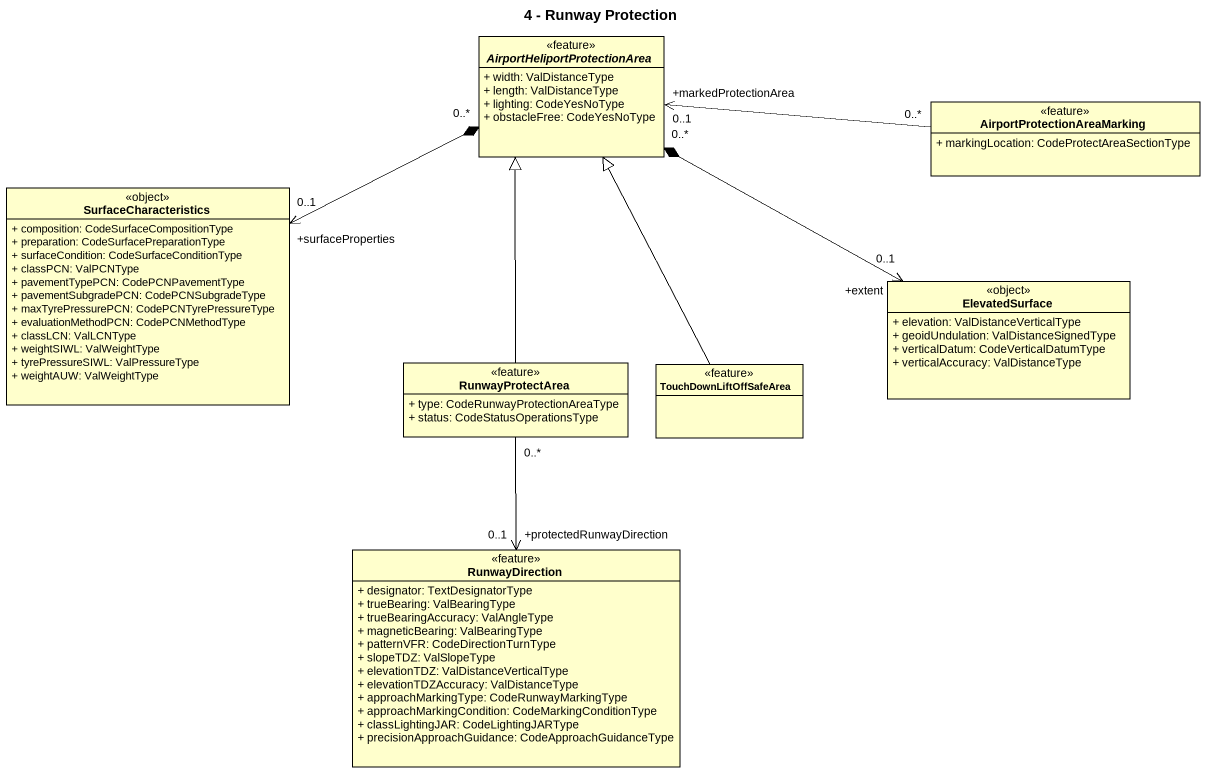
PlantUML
@startuml
title 4 - Runway Protection
hide circle
hide empty members
skinparam classAttributeIconSize 0
abstract class "AirportHeliportProtectionArea" as AirportHeliportProtectionAre <<feature>> {
  + width: ValDistanceType
  + length: ValDistanceType
  + lighting: CodeYesNoType
  + obstacleFree: CodeYesNoType
}
class AirportProtectionAreaMarking <<feature>> {
  + markingLocation: CodeProtectAreaSectionType
}
class SurfaceCharacteristics <<object>> {
  + composition: CodeSurfaceCompositionType
  + preparation: CodeSurfacePreparationType
  + surfaceCondition: CodeSurfaceConditionType
  + classPCN: ValPCNType
  + pavementTypePCN: CodePCNPavementType
  + pavementSubgradePCN: CodePCNSubgradeType
  + maxTyrePressurePCN: CodePCNTyrePressureType
  + evaluationMethodPCN: CodePCNMethodType
  + classLCN: ValLCNType
  + weightSIWL: ValWeightType
  + tyrePressureSIWL: ValPressureType
  + weightAUW: ValWeightType
}
class ElevatedSurface <<object>> {
  + elevation: ValDistanceVerticalType
  + geoidUndulation: ValDistanceSignedType
  + verticalDatum: CodeVerticalDatumType
  + verticalAccuracy: ValDistanceType
}
class RunwayProtectArea <<feature>> {
  + type: CodeRunwayProtectionAreaType
  + status: CodeStatusOperationsType
}
class TouchDownLiftOffSafeArea <<feature>>
class RunwayDirection <<feature>> {
  + designator: TextDesignatorType
  + trueBearing: ValBearingType
  + trueBearingAccuracy: ValAngleType
  + magneticBearing: ValBearingType
  + patternVFR: CodeDirectionTurnType
  + slopeTDZ: ValSlopeType
  + elevationTDZ: ValDistanceVerticalType
  + elevationTDZAccuracy: ValDistanceType
  + approachMarkingType: CodeRunwayMarkingType
  + approachMarkingCondition: CodeMarkingConditionType
  + classLightingJAR: CodeLightingJARType
  + precisionApproachGuidance: CodeApproachGuidanceType
}
AirportHeliportProtectionAre "0..*" *-left-> "+surfaceProperties\n0..1" SurfaceCharacteristics
AirportHeliportProtectionAre "0..*" *-right-> "+extent\n0..1" ElevatedSurface
AirportProtectionAreaMarking "0..*" -left-> "+markedProtectionArea\n0..1" AirportHeliportProtectionAre
RunwayProtectArea -up-|> AirportHeliportProtectionAre
TouchDownLiftOffSafeArea -up-|> AirportHeliportProtectionAre
RunwayDirection "+protectedRunwayDirection\n0..1" <-up- "0..*" RunwayProtectArea
@enduml
